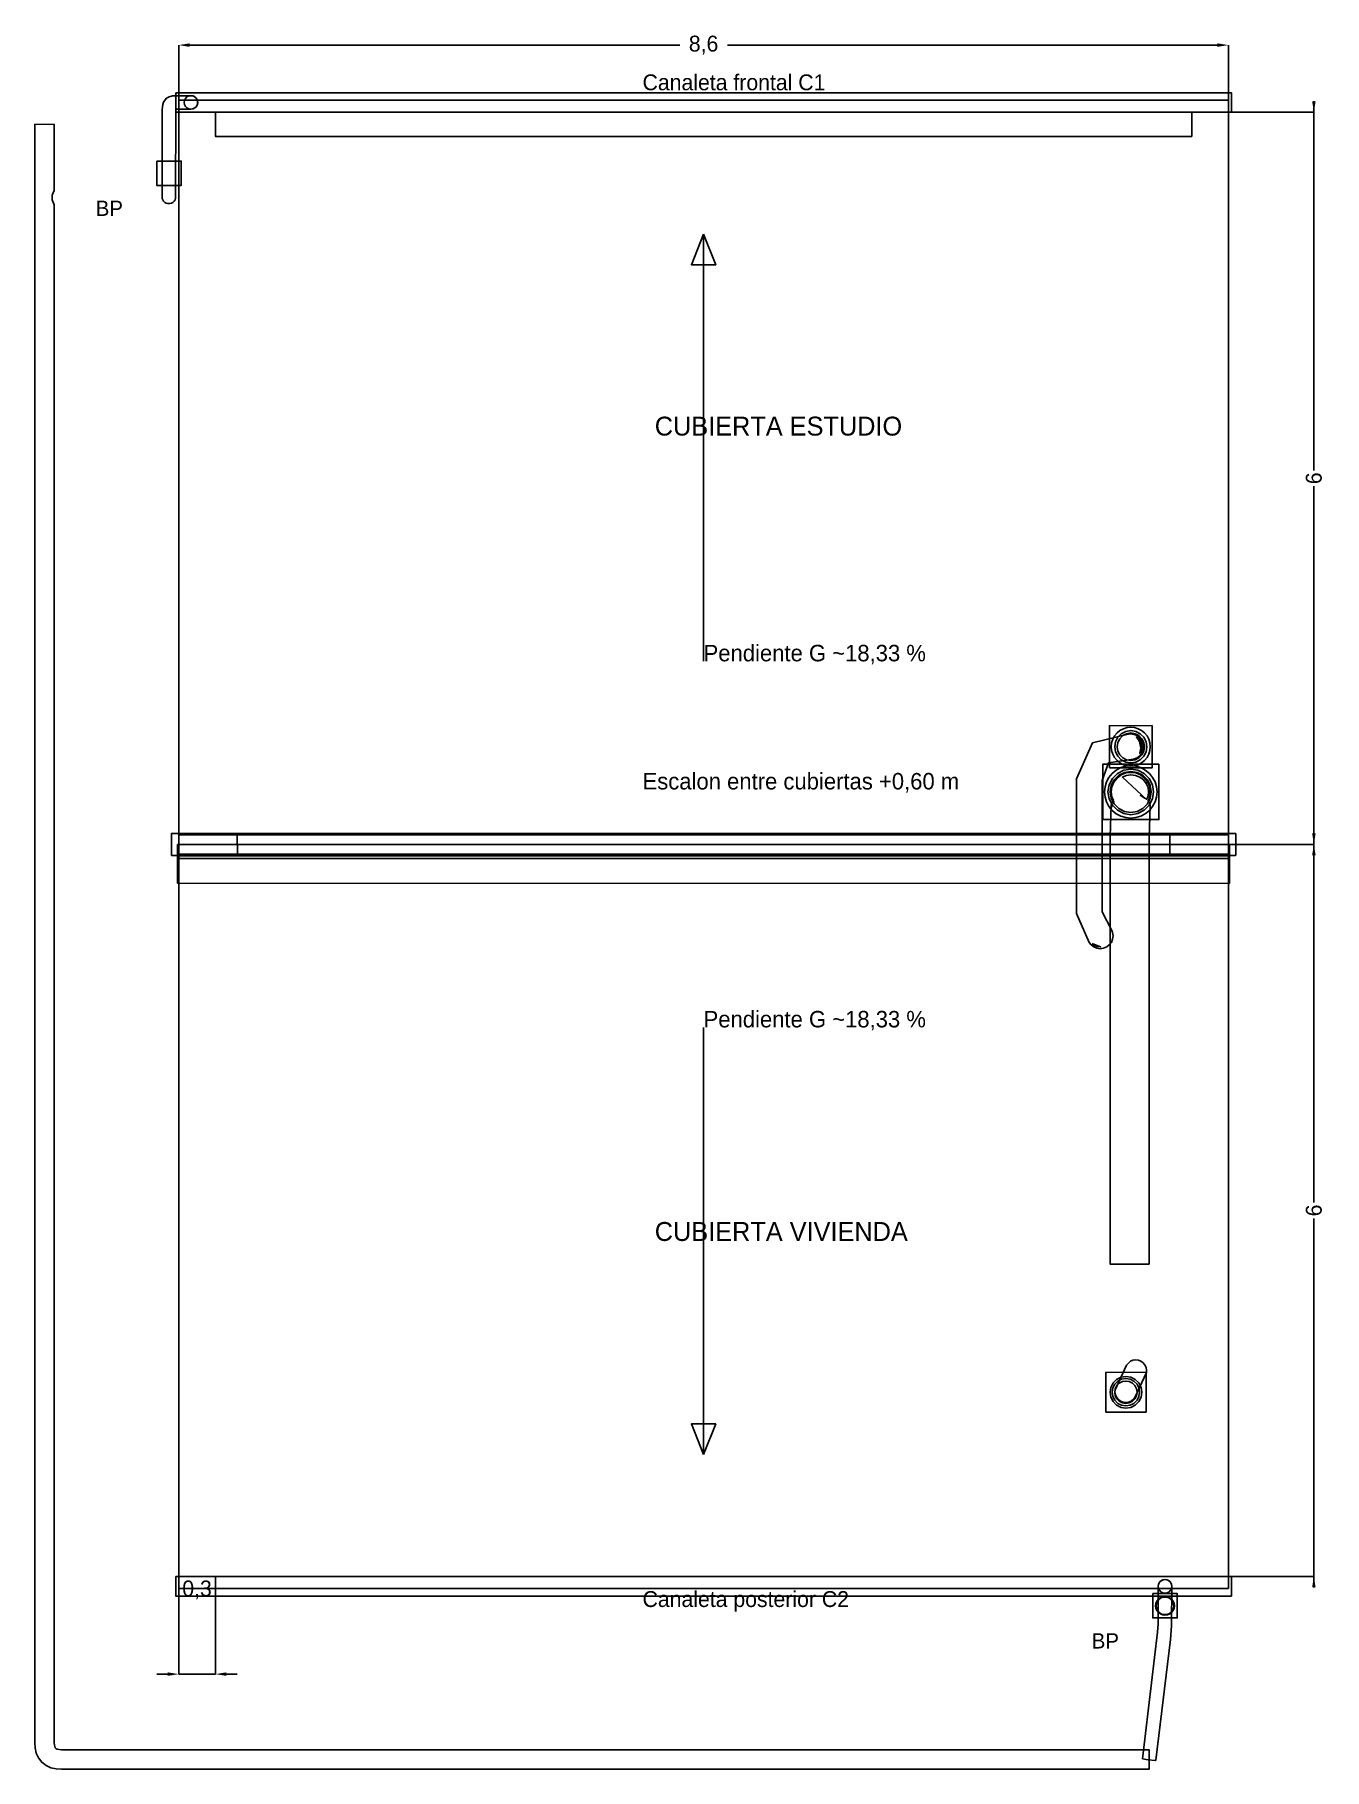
# Model space of a CAD drawing. Header units: metres. Extents: x 172.5 to 202.2, y -13.6 to 7.2.
# Drawn here: x 172.52 to 183.09, y -13.58 to 0.64 of the extents above.
import ezdxf

# ---------------------------------------------------------------- set-up
doc = ezdxf.new("R2010")
doc.units = ezdxf.units.M
for name, color, linetype in [('COTAS', 4, 'Continuous'), ('TEXTOS', 7, 'Continuous'), ('VISTA', 8, 'Continuous')]:
    doc.layers.add(name, color=color, linetype=linetype)
doc.dimstyles.get("Standard").update_dxf_attribs({"dimtxt": 2.5, "dimasz": 2.5, "dimexe": 1.25, "dimexo": 0.625, "dimtad": 1, "dimcen": 2.5, "dimazin": 3, "dimtfac": 1, "dimtmove": 0, "dimatfit": 3})

# ---------------------------------------------------------------- blocks, each defined once
blk = doc.blocks.new('_CLOSEDFILLED')
at = {"color": 0, "linetype": 'BYBLOCK'}
blk.add_solid([(-1, 0.16), (0, 0), (-1, -0.16)], dxfattribs=at)
blk = doc.blocks.new('*D1')
for p, q in [((173.7, 0), (173.7, 0.55)), ((173.79, 0.55), (177.805, 0.55)), ((178.195, 0.55), (182.21, 0.55)), ((182.3, 0), (182.3, 0.55))]:
    blk.add_line(p, q)
at = {"layer": 'Defpoints'}
for p in [(173.7, 0.55), (173.7, 0), (182.3, 0)]:
    blk.add_point(p, dxfattribs=at)
at = {"layer": 'COTAS', "xscale": 0.09, "yscale": 0.09, "rotation": 180}
blk.add_blockref('_CLOSEDFILLED', (173.7, 0.55), dxfattribs=at)
at = {"layer": 'COTAS', "xscale": 0.09, "yscale": 0.09}
blk.add_blockref('_CLOSEDFILLED', (182.3, 0.55), dxfattribs=at)
at = {"layer": 'COTAS', "insert": (178, 0.55), "char_height": 0.13, "attachment_point": 5}
blk.add_mtext('8,6', dxfattribs=at)
blk = doc.blocks.new('*D2')
for p, q in [((182, 0), (183, 0)), ((183, 0.09), (183, -2.935)), ((183, -3.065), (183, -6.09)), ((182, -6), (183, -6))]:
    blk.add_line(p, q)
at = {"layer": 'Defpoints'}
for p in [(182, 0), (183, 0), (182, -6)]:
    blk.add_point(p, dxfattribs=at)
at = {"layer": 'COTAS', "xscale": 0.09, "yscale": 0.09}
for p, rotation in [((183, 0), 270), ((183, -6), 90)]:
    blk.add_blockref('_CLOSEDFILLED', p, dxfattribs=dict(at, rotation=rotation))
at = {"layer": 'COTAS', "insert": (183, -3), "char_height": 0.13, "attachment_point": 5, "rotation": 90}
blk.add_mtext('6', dxfattribs=at)
blk = doc.blocks.new('*D3')
for p, q in [((183, -5.91), (183, -8.935)), ((182, -6), (183, -6)), ((183, -9.065), (183, -12.09)), ((182, -12), (183, -12))]:
    blk.add_line(p, q)
at = {"layer": 'Defpoints'}
for p in [(182, -6), (183, -6), (182, -12)]:
    blk.add_point(p, dxfattribs=at)
at = {"layer": 'COTAS', "xscale": 0.09, "yscale": 0.09}
for p, rotation in [((183, -6), 270), ((183, -12), 90)]:
    blk.add_blockref('_CLOSEDFILLED', p, dxfattribs=dict(at, rotation=rotation))
at = {"layer": 'COTAS', "insert": (183, -9), "char_height": 0.13, "attachment_point": 5, "rotation": 90}
blk.add_mtext('6', dxfattribs=at)
blk = doc.blocks.new('*D4')
for p, q in [((173.7, -12), (173.7, -12.8)), ((174, -12), (174, -12.8)), ((173.61, -12.8), (173.52, -12.8)), ((173.7, -12.8), (174, -12.8)), ((174.09, -12.8), (174.18, -12.8))]:
    blk.add_line(p, q)
at = {"layer": 'Defpoints'}
for p in [(173.7, -12), (174, -12), (173.7, -12.8)]:
    blk.add_point(p, dxfattribs=at)
at = {"layer": 'COTAS', "xscale": 0.09, "yscale": 0.09}
blk.add_blockref('_CLOSEDFILLED', (173.7, -12.8), dxfattribs=at)
at = {"layer": 'COTAS', "xscale": 0.09, "yscale": 0.09, "rotation": 180}
blk.add_blockref('_CLOSEDFILLED', (174, -12.8), dxfattribs=at)
at = {"layer": 'COTAS', "insert": (173.85, -12.11), "char_height": 0.13, "attachment_point": 5}
blk.add_mtext('0,3', dxfattribs=at)

msp = doc.modelspace()

# ---------------------------------------------------------------- linework, layer by layer
at = {"layer": 'VISTA'}
for p, q in [((178, -4.5), (178, -1)), ((178, -7.5), (178, -11))]:
    msp.add_line(p, q, dxfattribs=at)
for points in [[(173.675, 0.16), (173.675, 0), (182.325, 0), (182.325, 0.16), (173.675, 0.16)], [(173.565, -0.706), (173.569, -0.718), (173.576, -0.729), (173.586, -0.739), (173.598, -0.745), (173.612, -0.749), (173.627, -0.749), (173.64, -0.746), (173.653, -0.739), (173.663, -0.73), (173.671, -0.719), (173.674, -0.707), (173.675, 0.025), (173.8, 0.025), (173.814, 0.027), (173.827, 0.032), (173.839, 0.041), (173.848, 0.052), (173.853, 0.066), (173.855, 0.08), (173.853, 0.094), (173.848, 0.107), (173.839, 0.119), (173.827, 0.128), (173.814, 0.133), (173.8, 0.135), (173.648, 0.134), (173.623, 0.127), (173.601, 0.114), (173.59, 0.102), (173.576, 0.081), (173.57, 0.064), (173.565, 0.022), (173.565, -0.706)], [(182.3, -6.079), (182.3, 0.098), (173.7, 0.098), (173.7, -6.079), (182.3, -6.079)], [(173.767, 0.035), (173.755, 0.047), (173.747, 0.063), (173.744, 0.08), (173.747, 0.097), (173.755, 0.113), (173.767, 0.125), (173.783, 0.133), (173.8, 0.136), (173.817, 0.133), (173.833, 0.125), (173.845, 0.113), (173.853, 0.097), (173.856, 0.08), (173.853, 0.063), (173.845, 0.047), (173.833, 0.035), (173.817, 0.027), (173.8, 0.025), (173.783, 0.027), (173.767, 0.035)], [(181.998, -0.2), (182, -0.198), (182, -0.002), (181.998, 0), (174.002, 0), (174, -0.002), (174.001, -0.199), (181.998, -0.2)], [(172.52, -13.36), (172.523, -13.404), (172.533, -13.447), (172.551, -13.486), (172.578, -13.522), (172.614, -13.549), (172.653, -13.567), (172.696, -13.577), (172.74, -13.58), (181.65, -13.58), (181.65, -13.42), (172.74, -13.42), (172.704, -13.415), (172.696, -13.412), (172.688, -13.404), (172.681, -13.381), (172.68, -13.36), (172.68, -0.758), (172.664, -0.719), (172.662, -0.7), (172.664, -0.681), (172.68, -0.642), (172.68, -0.1), (172.599, -0.097), (172.52, -0.1), (172.52, -13.36)], [(173.52, -0.4), (173.72, -0.4), (173.72, -0.6), (173.52, -0.6)], [(178, -1), (177.9, -1.25), (178.1, -1.25)], [(181.055, -5.463), (181.055, -6.567), (181.159, -6.803), (181.176, -6.824), (181.197, -6.841), (181.223, -6.851), (181.25, -6.855), (181.277, -6.851), (181.303, -6.841), (181.324, -6.824), (181.341, -6.803), (181.351, -6.777), (181.355, -6.75), (181.351, -6.723), (181.345, -6.705), (181.265, -6.553), (181.265, -5.477), (181.316, -5.333), (181.521, -5.303), (181.553, -5.291), (181.574, -5.274), (181.591, -5.253), (181.601, -5.227), (181.605, -5.2), (181.601, -5.173), (181.591, -5.147), (181.574, -5.126), (181.553, -5.109), (181.527, -5.099), (181.5, -5.095), (181.477, -5.098), (181.479, -5.097), (181.185, -5.168), (181.055, -5.463)], [(181.325, -5.373), (181.675, -5.373), (181.675, -5.027), (181.325, -5.028), (181.325, -5.373)], [(181.387, -5.087), (181.367, -5.111), (181.352, -5.139), (181.343, -5.169), (181.34, -5.2), (181.343, -5.231), (181.352, -5.261), (181.367, -5.289), (181.387, -5.313), (181.411, -5.333), (181.439, -5.348), (181.469, -5.357), (181.5, -5.36), (181.531, -5.357), (181.561, -5.348), (181.589, -5.333), (181.613, -5.313), (181.633, -5.289), (181.648, -5.261), (181.657, -5.231), (181.66, -5.2), (181.657, -5.169), (181.648, -5.139), (181.633, -5.111), (181.613, -5.087), (181.589, -5.067), (181.561, -5.052), (181.531, -5.043), (181.5, -5.04), (181.469, -5.043), (181.439, -5.052), (181.411, -5.067), (181.387, -5.087)], [(181.459, -5.326), (181.422, -5.307), (181.393, -5.278), (181.374, -5.241), (181.368, -5.2), (181.374, -5.159), (181.393, -5.122), (181.422, -5.093), (181.459, -5.074), (181.5, -5.068), (181.541, -5.074), (181.578, -5.093), (181.607, -5.122), (181.626, -5.159), (181.632, -5.2), (181.626, -5.241), (181.607, -5.278), (181.578, -5.307), (181.541, -5.326), (181.5, -5.332), (181.459, -5.326)], [(181.393, -5.165), (181.409, -5.134), (181.434, -5.109), (181.465, -5.093), (181.5, -5.087), (181.535, -5.093), (181.566, -5.109), (181.591, -5.134), (181.607, -5.165), (181.613, -5.2), (181.607, -5.235), (181.591, -5.266), (181.566, -5.291), (181.535, -5.307), (181.5, -5.313), (181.465, -5.307), (181.434, -5.291), (181.409, -5.266), (181.393, -5.235), (181.387, -5.2), (181.393, -5.165)], [(181.564, -5.136), (181.579, -5.154), (181.588, -5.176), (181.591, -5.2), (181.588, -5.224), (181.579, -5.245), (181.573, -5.253), (181.578, -5.238), (181.581, -5.211), (181.578, -5.184), (181.57, -5.158), (181.558, -5.135), (181.546, -5.121), (181.564, -5.136)], [(181.27, -5.797), (181.73, -5.797), (181.73, -5.343), (181.27, -5.343), (181.27, -5.797)], [(181.348, -5.418), (181.321, -5.451), (181.301, -5.488), (181.289, -5.528), (181.285, -5.57), (181.289, -5.612), (181.301, -5.652), (181.321, -5.689), (181.348, -5.722), (181.381, -5.749), (181.418, -5.769), (181.458, -5.781), (181.5, -5.785), (181.542, -5.781), (181.582, -5.769), (181.619, -5.749), (181.652, -5.722), (181.679, -5.689), (181.699, -5.652), (181.711, -5.612), (181.715, -5.57), (181.711, -5.528), (181.699, -5.488), (181.679, -5.451), (181.652, -5.418), (181.619, -5.391), (181.582, -5.371), (181.542, -5.359), (181.5, -5.355), (181.458, -5.359), (181.418, -5.371), (181.381, -5.391), (181.348, -5.418)], [(181.61, -5.419), (181.651, -5.46), (181.678, -5.512), (181.687, -5.57), (181.678, -5.628), (181.651, -5.68), (181.61, -5.721), (181.558, -5.748), (181.5, -5.757), (181.442, -5.748), (181.39, -5.721), (181.349, -5.68), (181.322, -5.628), (181.313, -5.57), (181.322, -5.512), (181.349, -5.46), (181.39, -5.419), (181.442, -5.392), (181.5, -5.383), (181.558, -5.392), (181.61, -5.419)], [(181.34, -5.676), (181.33, -5.937), (181.33, -9.44), (181.65, -9.44), (181.65, -5.943), (181.66, -5.684), (181.655, -5.662), (181.642, -5.643), (181.655, -5.611), (181.66, -5.57), (181.655, -5.529), (181.639, -5.49), (181.613, -5.457), (181.58, -5.431), (181.541, -5.415), (181.5, -5.41), (181.459, -5.415), (181.42, -5.431), (181.387, -5.457), (181.361, -5.49), (181.345, -5.529), (181.34, -5.57), (181.345, -5.611), (181.357, -5.64), (181.346, -5.653), (181.34, -5.676)], [(181.34, -5.518), (181.364, -5.471), (181.401, -5.434), (181.448, -5.41), (181.5, -5.402), (181.552, -5.41), (181.599, -5.434), (181.636, -5.471), (181.66, -5.518), (181.668, -5.57), (181.66, -5.622), (181.636, -5.669), (181.599, -5.706), (181.552, -5.73), (181.5, -5.738), (181.448, -5.73), (181.401, -5.706), (181.364, -5.669), (181.34, -5.622), (181.332, -5.57), (181.34, -5.518)], [(181.5, -5.431), (181.538, -5.435), (181.573, -5.449), (181.603, -5.472), (181.626, -5.5), (181.641, -5.534), (181.646, -5.57), (181.641, -5.606), (181.63, -5.631), (181.431, -5.448), (181.462, -5.435), (181.5, -5.431)], [(181.626, -5.497), (181.637, -5.491), (181.637, -5.491), (181.626, -5.497)], [(181.344, -5.696), (181.344, -5.696), (181.346, -5.653), (181.344, -5.696)], [(181.362, -5.653), (181.362, -5.653), (181.362, -5.651), (181.362, -5.653)], [(181.578, -5.596), (181.615, -5.622), (181.578, -5.596), (181.578, -5.596)], [(173.64, -6.088), (173.642, -6.09), (182.358, -6.09), (182.36, -6.088), (182.36, -5.912), (182.358, -5.91), (173.641, -5.91), (173.64, -6.088)], [(182.3, -12.098), (182.3, -5.921), (173.7, -5.921), (173.7, -12.098), (182.3, -12.098)], [(181.818, -6.08), (181.82, -6.078), (181.82, -5.922), (181.818, -5.92), (174.182, -5.92), (174.18, -5.922), (174.181, -6.079), (181.818, -6.08)], [(182.308, -6.32), (182.31, -6.318), (182.31, -6.002), (182.308, -6), (173.692, -6), (173.69, -6.002), (173.691, -6.319), (182.308, -6.32)], [(182.308, -6.116), (182.31, -6.114), (182.31, -6.096), (182.308, -6.094), (173.692, -6.094), (173.69, -6.096), (173.691, -6.115), (182.308, -6.116)], [(181.184, -6.813), (181.252, -6.841), (181.226, -6.838), (181.204, -6.829), (181.184, -6.813)], [(181.383, -10.531), (181.4, -10.55), (181.417, -10.564), (181.438, -10.572), (181.46, -10.575), (181.482, -10.572), (181.502, -10.564), (181.525, -10.544), (181.534, -10.532), (181.628, -10.329), (181.63, -10.309), (181.626, -10.288), (181.617, -10.27), (181.6, -10.25), (181.583, -10.236), (181.562, -10.228), (181.54, -10.225), (181.518, -10.228), (181.498, -10.236), (181.475, -10.256), (181.466, -10.268), (181.372, -10.471), (181.37, -10.492), (181.374, -10.512), (181.383, -10.531)], [(181.295, -10.653), (181.625, -10.653), (181.625, -10.327), (181.296, -10.326), (181.295, -10.653)], [(181.5, -10.614), (181.536, -10.595), (181.565, -10.566), (181.584, -10.53), (181.59, -10.49), (181.584, -10.45), (181.565, -10.414), (181.536, -10.385), (181.5, -10.366), (181.46, -10.36), (181.42, -10.366), (181.384, -10.385), (181.355, -10.414), (181.336, -10.45), (181.33, -10.49), (181.336, -10.53), (181.355, -10.566), (181.384, -10.595), (181.42, -10.614), (181.46, -10.62), (181.5, -10.614)], [(181.394, -10.581), (181.369, -10.556), (181.353, -10.525), (181.348, -10.49), (181.353, -10.455), (181.369, -10.424), (181.394, -10.399), (181.425, -10.383), (181.46, -10.378), (181.495, -10.383), (181.526, -10.399), (181.551, -10.424), (181.567, -10.455), (181.572, -10.49), (181.567, -10.525), (181.551, -10.556), (181.526, -10.581), (181.495, -10.597), (181.46, -10.602), (181.425, -10.597), (181.394, -10.581)], [(181.373, -10.462), (181.386, -10.436), (181.406, -10.416), (181.432, -10.403), (181.46, -10.398), (181.488, -10.403), (181.514, -10.416), (181.534, -10.436), (181.547, -10.462), (181.552, -10.49), (181.547, -10.518), (181.534, -10.544), (181.514, -10.564), (181.488, -10.577), (181.46, -10.582), (181.432, -10.577), (181.406, -10.564), (181.386, -10.544), (181.373, -10.518), (181.368, -10.49), (181.373, -10.462)], [(178, -11), (177.9, -10.75), (178.1, -10.75)], [(173.675, -12), (173.675, -12.16), (182.325, -12.16), (182.325, -12), (173.675, -12)], [(181.725, -12.388), (181.72, -12.457), (181.596, -13.494), (181.641, -13.501), (181.7, -13.507), (181.704, -13.506), (181.824, -12.515), (181.834, -12.404), (181.835, -12.08), (181.833, -12.066), (181.828, -12.053), (181.819, -12.041), (181.808, -12.032), (181.794, -12.027), (181.78, -12.025), (181.766, -12.027), (181.753, -12.032), (181.741, -12.041), (181.732, -12.053), (181.727, -12.066), (181.725, -12.08), (181.725, -12.388)], [(181.747, -12.125), (181.735, -12.113), (181.727, -12.097), (181.725, -12.08), (181.727, -12.063), (181.735, -12.047), (181.747, -12.035), (181.763, -12.027), (181.78, -12.024), (181.797, -12.027), (181.813, -12.035), (181.825, -12.047), (181.833, -12.063), (181.836, -12.08), (181.833, -12.097), (181.825, -12.113), (181.813, -12.125), (181.797, -12.133), (181.78, -12.136), (181.763, -12.133), (181.747, -12.125)], [(181.68, -12.14), (181.88, -12.14), (181.88, -12.34), (181.68, -12.34)], [(181.713, -12.278), (181.726, -12.294), (181.742, -12.307), (181.76, -12.314), (181.78, -12.317), (181.8, -12.314), (181.819, -12.307), (181.834, -12.294), (181.847, -12.278), (181.854, -12.26), (181.857, -12.24), (181.854, -12.22), (181.847, -12.201), (181.834, -12.186), (181.819, -12.173), (181.8, -12.166), (181.78, -12.163), (181.76, -12.166), (181.742, -12.173), (181.726, -12.186), (181.713, -12.201), (181.706, -12.22), (181.703, -12.24), (181.706, -12.26), (181.713, -12.278)], [(181.718, -12.276), (181.71, -12.259), (181.708, -12.24), (181.71, -12.221), (181.718, -12.204), (181.729, -12.189), (181.744, -12.178), (181.761, -12.17), (181.78, -12.168), (181.799, -12.17), (181.816, -12.178), (181.831, -12.189), (181.842, -12.204), (181.85, -12.221), (181.852, -12.24), (181.85, -12.259), (181.842, -12.276), (181.831, -12.291), (181.816, -12.302), (181.799, -12.31), (181.78, -12.312), (181.761, -12.31), (181.744, -12.302), (181.729, -12.291), (181.718, -12.276)], [(172.553, -13.485), (172.553, -13.485), (172.553, -13.485), (172.553, -13.485)]]:
    msp.add_lwpolyline(points, close=True, dxfattribs=at)

# ---------------------------------------------------------------- texts
at = {"layer": 'TEXTOS'}
for s, height, p in [('Canaleta frontal C1', 0.13, (177.5, 0.18)), ('BP', 0.125, (173.02, -0.85)), ('CUBIERTA ESTUDIO', 0.155, (177.6, -2.65)), ('Pendiente G ~18,33 %', 0.135, (178, -4.5)), ('Escalon entre cubiertas +0,60 m', 0.135, (177.5, -5.55)), ('Pendiente G ~18,33 %', 0.135, (178, -7.5)), ('CUBIERTA VIVIENDA', 0.155, (177.6, -9.25)), ('Canaleta posterior C2', 0.13, (177.5, -12.25)), ('BP', 0.125, (181.18, -12.59))]:
    msp.add_text(s, height=height, dxfattribs=at).set_placement(p)

# ---------------------------------------------------------------- dimensions: what is measured, and where the dimension line sits
at = {"layer": 'COTAS'}
for base, p1, p2, picture, middle in [((173.7, 0.55), (173.7, 0), (182.3, 0), '*D1', (178, 0.55)), ((173.7, -12.8), (173.7, -12), (174, -12), '*D4', (173.85, -12.11))]:
    dim = msp.add_linear_dim(base=base, p1=p1, p2=p2, dimstyle='Standard', override={"dimtxt": 0.13, "dimasz": 0.09}, dxfattribs=at)
    dim.commit()
    dim.dimension.update_dxf_attribs({"geometry": picture, "text_midpoint": middle})
for base, p1, p2, picture, middle in [((183, 0), (182, 0), (182, -6), '*D2', (183, -3)), ((183, -6), (182, -6), (182, -12), '*D3', (183, -9))]:
    dim = msp.add_linear_dim(base=base, p1=p1, p2=p2, angle=90, dimstyle='Standard', override={"dimtxt": 0.13, "dimasz": 0.09}, dxfattribs=at)
    dim.commit()
    dim.dimension.update_dxf_attribs({"geometry": picture, "text_midpoint": middle})

doc.saveas('drawing.dxf')
